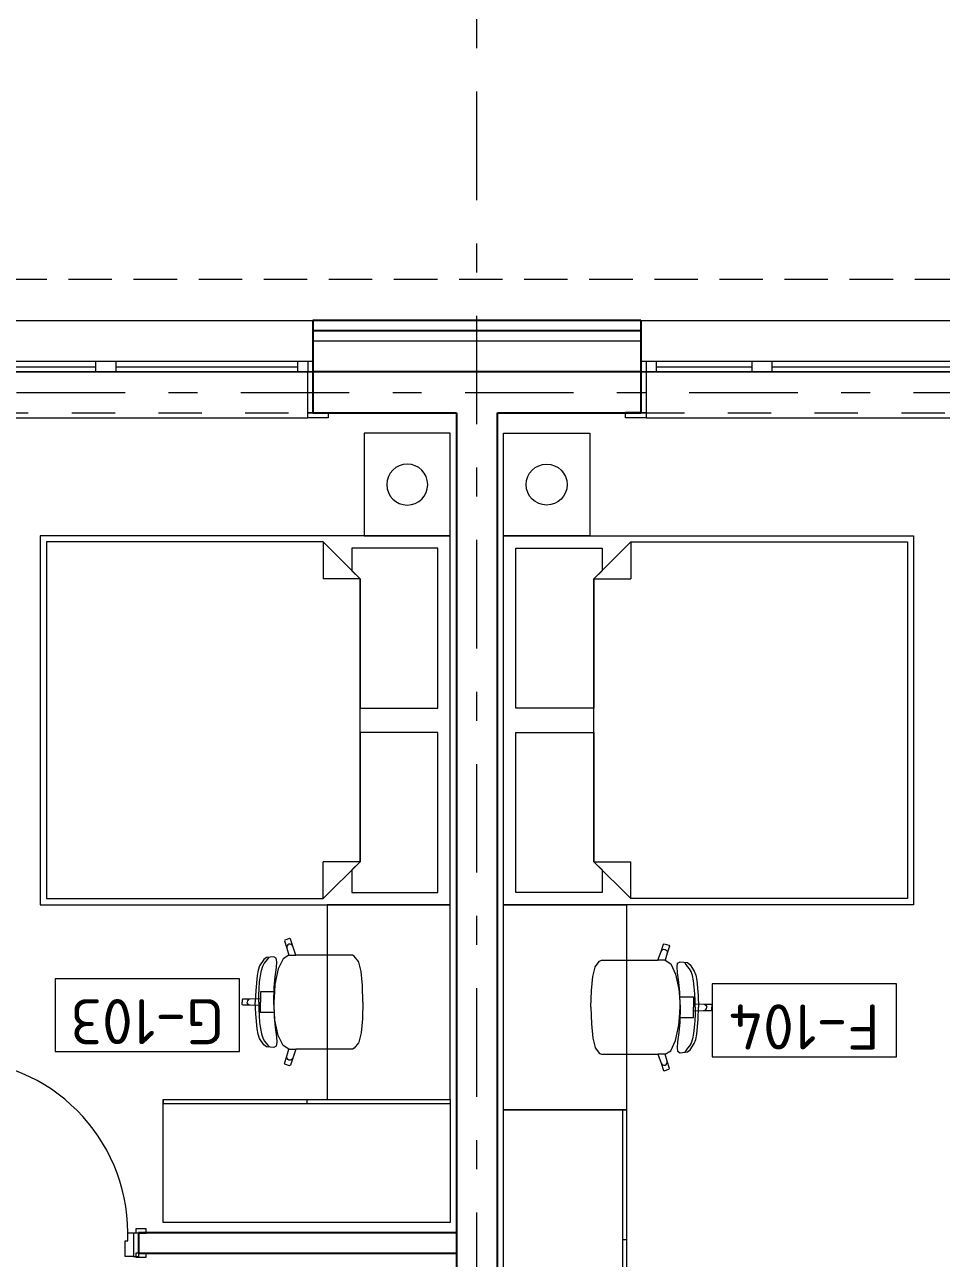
# Model space of a CAD drawing. Header units: millimetres. Extents: x 18162 to 3540582, y 72188 to 247925.
# Drawn here: x 678305 to 682776, y 92421 to 98439 of the extents above; entities that cross this region are included whole.
import ezdxf
from ezdxf.enums import TextEntityAlignment as Align

# ---------------------------------------------------------------- set-up
doc = ezdxf.new("R2010")
doc.units = ezdxf.units.MM
doc.header["$MEASUREMENT"] = 0
doc.set_wipeout_variables(frame=1)
for name, pattern in [('Dashed', [423.333333, 211.666667, -211.666667]), ('Double Dashed', [1093.611073, 529.166651, -211.666656, 141.111112, -211.666656]), ('Hidden Line', [317.5, 211.666667, -105.833333]), ('Wipeout_Contour', [1000, 0, -1000])]:
    doc.linetypes.add(name, pattern=pattern)
for name, color, linetype in [('Archicad Doors', 7, 'Continuous'), ('Archicad Windows', 7, 'Continuous'), ('Archicad Zone Stamps', 7, 'Continuous'), ('Interior - Furniture', 7, 'Continuous'), ('Model Unit - Zone A', 7, 'Continuous'), ('Structural - Bearing', 7, 'Continuous'), ('Structural - Grid', 7, 'Continuous')]:
    doc.layers.add(name, color=color, linetype=linetype)
doc.styles.add('GENERATED_STYLE_2', font='')
doc.styles.add('GENERATED_STYLE_3', font='', dxfattribs={"width": 0.8})
doc.styles.get('GENERATED_STYLE_2').set_extended_font_data('ISOCPEUR MON')
doc.styles.get('GENERATED_STYLE_3').set_extended_font_data('ISOCPEUR MON')

# ---------------------------------------------------------------- blocks, each defined once
blk = doc.blocks.new('Унтлагын өрөө_F-104_63_3', base_point=(682108.4, 93582.2))
at = {"layer": 'Archicad Zone Stamps', "color": 7, "linetype": 'Continuous', "lineweight": 5}
for p, q in [((682558.4, 93759.6), (681658.4, 93759.6)), ((681658.4, 93759.6), (681658.4, 93404.8)), ((682558.4, 93404.8), (682558.4, 93759.6)), ((681658.4, 93404.8), (682558.4, 93404.8))]:
    blk.add_line(p, q, dxfattribs=at)
at = {"layer": 'Archicad Zone Stamps', "color": 7, "lineweight": 5, "style": 'GENERATED_STYLE_2'}
for tag, p in [('DUMMY_861', (681735.1, 93440.2)), ('ROOM_NUMBER', (682108.4, 93440.2))]:
    blk.add_attdef(tag, text='', height=220, rotation=180, dxfattribs=at).set_placement(p, align=Align.TOP_CENTER)
blk = doc.blocks.new('Унтлагын өрөө_G-103_65_3', base_point=(678506.5, 93473.8))
at = {"layer": 'Archicad Zone Stamps', "color": 7, "linetype": 'Continuous', "lineweight": 5}
for p, q in [((679353.7, 93785.3), (678453.7, 93785.3)), ((678453.7, 93785.3), (678453.7, 93430.5)), ((679353.7, 93430.5), (679353.7, 93785.3)), ((678453.7, 93430.5), (679353.7, 93430.5))]:
    blk.add_line(p, q, dxfattribs=at)
at = {"layer": 'Archicad Zone Stamps', "color": 7, "lineweight": 5, "style": 'GENERATED_STYLE_2'}
for tag, p in [('DUMMY_861', (678530.4, 93466)), ('ROOM_NUMBER', (678903.7, 93466))]:
    blk.add_attdef(tag, text='', height=220, rotation=180, dxfattribs=at).set_placement(p, align=Align.TOP_CENTER)
blk = doc.blocks.new('Window with Sidelight 27[33]_3', base_point=(636137.8, 0))
at = {"layer": 'Archicad Windows', "color": 7, "linetype": 'Continuous', "lineweight": 13}
for p, q in [((681311.3, 96995.7), (682911.3, 96995.7)), ((681311.3, 96995.7), (681311.3, 96945.7)), ((682911.3, 96995.7), (682911.3, 96945.7)), ((681311.3, 96945.7), (681311.3, 96895.7)), ((681311.3, 96895.7), (681311.3, 96795.7)), ((682911.3, 96945.7), (682911.3, 96895.7)), ((682911.3, 96895.7), (682911.3, 96795.7)), ((681336.3, 96795.7), (681311.3, 96795.7)), ((681311.3, 96795.7), (681311.3, 96745.7)), ((681311.3, 96795.7), (681311.3, 96745.7)), ((681386.3, 96795.7), (681336.3, 96795.7)), ((681336.3, 96795.7), (681336.3, 96745.7)), ((681386.3, 96745.7), (681386.3, 96795.7)), ((681851.3, 96795.7), (681386.3, 96795.7)), ((681901.3, 96795.7), (681851.3, 96795.7)), ((681851.3, 96795.7), (681851.3, 96745.7)), ((681951.3, 96795.7), (681901.3, 96795.7)), ((681951.3, 96745.7), (681951.3, 96795.7)), ((682836.3, 96795.7), (681951.3, 96795.7)), ((682886.3, 96795.7), (682836.3, 96795.7)), ((682836.3, 96795.7), (682836.3, 96745.7)), ((682911.3, 96795.7), (682886.3, 96795.7)), ((682886.3, 96795.7), (682886.3, 96745.7)), ((682911.3, 96795.7), (682911.3, 96745.7)), ((682911.3, 96795.7), (682911.3, 96745.7)), ((681311.3, 96545.7), (681311.3, 96745.7)), ((681311.3, 96745.7), (681336.3, 96745.7)), ((681311.3, 96745.7), (681336.3, 96745.7)), ((681311.3, 96745.7), (681311.3, 96545.7)), ((681311.3, 96745.7), (681311.3, 96545.7)), ((681336.3, 96745.7), (681336.3, 96545.7)), ((681336.3, 96745.7), (681386.3, 96745.7)), ((681386.3, 96770.7), (681851.3, 96770.7)), ((681386.3, 96745.7), (681851.3, 96745.7)), ((681851.3, 96745.7), (681901.3, 96745.7)), ((681901.3, 96745.7), (681951.3, 96745.7)), ((681951.3, 96770.7), (682836.3, 96770.7)), ((681951.3, 96745.7), (682836.3, 96745.7)), ((682836.3, 96745.7), (682886.3, 96745.7)), ((682886.3, 96545.7), (682886.3, 96745.7)), ((682886.3, 96745.7), (682911.3, 96745.7)), ((682886.3, 96745.7), (682911.3, 96745.7)), ((682911.3, 96745.7), (682911.3, 96545.7)), ((682911.3, 96745.7), (682911.3, 96545.7)), ((682911.3, 96745.7), (682911.3, 96545.7)), ((681236.3, 96520.7), (681236.3, 96545.7)), ((681236.3, 96545.7), (681336.3, 96545.7)), ((681311.3, 96545.7), (681236.3, 96545.7)), ((681311.3, 96545.7), (681236.3, 96545.7)), ((681336.3, 96545.7), (681311.3, 96545.7)), ((681336.3, 96545.7), (681336.3, 96520.7)), ((682911.3, 96545.7), (682886.3, 96545.7)), ((682886.3, 96545.7), (682986.3, 96545.7)), ((682886.3, 96520.7), (682886.3, 96545.7)), ((682911.3, 96545.7), (682986.3, 96545.7)), ((682911.3, 96545.7), (682986.3, 96545.7)), ((682986.3, 96545.7), (682986.3, 96520.7)), ((681336.3, 96520.7), (681236.3, 96520.7)), ((681336.3, 96520.7), (682886.3, 96520.7)), ((682986.3, 96520.7), (682886.3, 96520.7))]:
    blk.add_line(p, q, dxfattribs=at)
at = {"layer": 'Archicad Windows', "color": 7, "linetype": 'Dashed', "lineweight": 13}
blk.add_line((681311.3, 96545.7), (682911.3, 96545.7), dxfattribs=at)
blk = doc.blocks.new('Window with Sidelight 27[34]_3', base_point=(636137.8, 0))
at = {"layer": 'Archicad Windows', "color": 7, "linetype": 'Continuous', "lineweight": 13}
for p, q in [((678111.3, 96995.7), (679711.3, 96995.7)), ((678111.3, 96995.7), (678111.3, 96945.7)), ((679711.3, 96995.7), (679711.3, 96945.7)), ((678111.3, 96945.7), (678111.3, 96895.7)), ((678111.3, 96895.7), (678111.3, 96795.7)), ((679711.3, 96945.7), (679711.3, 96895.7)), ((679711.3, 96895.7), (679711.3, 96795.7)), ((678136.3, 96795.7), (678111.3, 96795.7)), ((678111.3, 96795.7), (678111.3, 96745.7)), ((678111.3, 96795.7), (678111.3, 96745.7)), ((678186.3, 96795.7), (678136.3, 96795.7)), ((678136.3, 96795.7), (678136.3, 96745.7)), ((678186.3, 96745.7), (678186.3, 96795.7)), ((678651.3, 96795.7), (678186.3, 96795.7)), ((678701.3, 96795.7), (678651.3, 96795.7)), ((678651.3, 96795.7), (678651.3, 96745.7)), ((678751.3, 96795.7), (678701.3, 96795.7)), ((678751.3, 96745.7), (678751.3, 96795.7)), ((679636.3, 96795.7), (678751.3, 96795.7)), ((679686.3, 96795.7), (679636.3, 96795.7)), ((679636.3, 96795.7), (679636.3, 96745.7)), ((679711.3, 96795.7), (679686.3, 96795.7)), ((679686.3, 96795.7), (679686.3, 96745.7)), ((679711.3, 96795.7), (679711.3, 96745.7)), ((679711.3, 96795.7), (679711.3, 96745.7)), ((678111.3, 96545.7), (678111.3, 96745.7)), ((678111.3, 96745.7), (678136.3, 96745.7)), ((678111.3, 96745.7), (678136.3, 96745.7)), ((678111.3, 96745.7), (678111.3, 96545.7)), ((678111.3, 96745.7), (678111.3, 96545.7)), ((678136.3, 96745.7), (678136.3, 96545.7)), ((678136.3, 96745.7), (678186.3, 96745.7)), ((678186.3, 96770.7), (678651.3, 96770.7)), ((678186.3, 96745.7), (678651.3, 96745.7)), ((678651.3, 96745.7), (678701.3, 96745.7)), ((678701.3, 96745.7), (678751.3, 96745.7)), ((678751.3, 96770.7), (679636.3, 96770.7)), ((678751.3, 96745.7), (679636.3, 96745.7)), ((679636.3, 96745.7), (679686.3, 96745.7)), ((679686.3, 96545.7), (679686.3, 96745.7)), ((679686.3, 96745.7), (679711.3, 96745.7)), ((679686.3, 96745.7), (679711.3, 96745.7)), ((679711.3, 96745.7), (679711.3, 96545.7)), ((679711.3, 96745.7), (679711.3, 96545.7)), ((679711.3, 96745.7), (679711.3, 96545.7)), ((678036.3, 96520.7), (678036.3, 96545.7)), ((678036.3, 96545.7), (678136.3, 96545.7)), ((678111.3, 96545.7), (678036.3, 96545.7)), ((678111.3, 96545.7), (678036.3, 96545.7)), ((678136.3, 96545.7), (678111.3, 96545.7)), ((678136.3, 96545.7), (678136.3, 96520.7)), ((679711.3, 96545.7), (679686.3, 96545.7)), ((679686.3, 96545.7), (679786.3, 96545.7)), ((679686.3, 96520.7), (679686.3, 96545.7)), ((679711.3, 96545.7), (679786.3, 96545.7)), ((679711.3, 96545.7), (679786.3, 96545.7)), ((679786.3, 96545.7), (679786.3, 96520.7)), ((678136.3, 96520.7), (678036.3, 96520.7)), ((678136.3, 96520.7), (679686.3, 96520.7)), ((679786.3, 96520.7), (679686.3, 96520.7))]:
    blk.add_line(p, q, dxfattribs=at)
at = {"layer": 'Archicad Windows', "color": 7, "linetype": 'Dashed', "lineweight": 13}
blk.add_line((678111.3, 96545.7), (679711.3, 96545.7), dxfattribs=at)
blk = doc.blocks.new('Door 27[97]_3', base_point=(636137.8, 0))
at = {"layer": 'Archicad Doors', "color": 7, "linetype": 'Continuous', "lineweight": 13}
for p, q in [((677963.8, 93389.7), (677963.8, 92545.7)), ((678003.8, 93389.7), (677963.8, 93389.7)), ((678003.8, 92545.7), (678003.8, 93389.7)), ((677923.8, 92564.7), (677873.8, 92564.7)), ((677873.8, 92564.7), (677873.8, 92545.7)), ((677923.8, 92545.7), (677923.8, 92564.7)), ((678897.8, 92564.7), (678847.8, 92564.7)), ((678847.8, 92564.7), (678847.8, 92545.7)), ((678897.8, 92545.7), (678897.8, 92564.7)), ((677873.8, 92545.7), (677923.8, 92545.7)), ((677910.8, 92545.7), (677873.8, 92545.7)), ((677910.8, 92545.7), (677873.8, 92545.7)), ((677935.8, 92545.7), (677910.8, 92545.7)), ((677910.8, 92545.7), (677910.8, 92430.7)), ((677910.8, 92545.7), (677910.8, 92445.7)), ((677910.8, 92545.7), (677910.8, 92445.7)), ((677935.8, 92430.7), (677935.8, 92545.7)), ((677935.8, 92545.7), (677963.8, 92545.7)), ((677963.8, 92545.7), (677963.8, 92505.7)), ((677963.8, 92545.7), (678003.8, 92545.7)), ((677963.8, 92505.7), (677975.8, 92505.7)), ((677975.8, 92505.7), (677975.8, 92430.7)), ((678795.8, 92430.7), (678795.8, 92505.7)), ((678795.8, 92505.7), (678807.8, 92505.7)), ((678807.8, 92505.7), (678807.8, 92545.7)), ((678807.8, 92545.7), (678835.8, 92545.7)), ((678835.8, 92545.7), (678860.8, 92545.7)), ((678835.8, 92545.7), (678835.8, 92430.7)), ((678847.8, 92545.7), (678897.8, 92545.7)), ((678860.8, 92545.7), (678860.8, 92430.7)), ((678860.8, 92545.7), (678860.8, 92445.7)), ((678860.8, 92545.7), (678860.8, 92445.7)), ((678860.8, 92545.7), (678897.8, 92545.7)), ((678860.8, 92545.7), (678897.8, 92545.7)), ((677923.8, 92445.7), (677873.8, 92445.7)), ((677873.8, 92445.7), (677873.8, 92426.7)), ((677910.8, 92445.7), (677873.8, 92445.7)), ((677910.8, 92445.7), (677873.8, 92445.7)), ((677923.8, 92426.7), (677923.8, 92445.7)), ((678897.8, 92445.7), (678847.8, 92445.7)), ((678847.8, 92445.7), (678847.8, 92426.7)), ((678860.8, 92445.7), (678897.8, 92445.7)), ((678860.8, 92445.7), (678897.8, 92445.7)), ((678897.8, 92426.7), (678897.8, 92445.7)), ((677873.8, 92426.7), (677923.8, 92426.7)), ((677935.8, 92430.7), (677910.8, 92430.7)), ((677975.8, 92430.7), (677935.8, 92430.7)), ((678835.8, 92430.7), (678795.8, 92430.7)), ((678835.8, 92430.7), (678860.8, 92430.7)), ((678847.8, 92426.7), (678897.8, 92426.7))]:
    blk.add_line(p, q, dxfattribs=at)
blk.add_arc((677963.8, 92545.7), 844, 0, 90, dxfattribs=at)
blk = doc.blocks.new('Bed Layout 27[230]_3', base_point=(680641.3, 95045.7))
at = {"layer": 'Interior - Furniture', "color": 7, "linetype": 'Continuous', "lineweight": 5}
for p, q in [((680641.3, 95945.7), (680641.3, 96445.7)), ((680641.3, 96445.7), (681061.3, 96445.7)), ((681061.3, 96445.7), (681061.3, 95945.7)), ((681061.3, 95945.7), (680641.3, 95945.7)), ((680641.3, 94145.7), (680641.3, 95945.7)), ((680641.3, 95945.7), (682641.3, 95945.7)), ((682641.3, 95945.7), (682641.3, 94145.7)), ((681081.3, 95735.7), (681261.3, 95915.7)), ((681261.3, 95915.7), (682611.3, 95915.7)), ((681261.3, 95915.7), (681261.3, 95735.7)), ((682611.3, 95915.7), (682611.3, 95045.7)), ((681081.3, 95045.7), (681081.3, 95735.7)), ((681081.3, 95735.7), (681261.3, 95735.7)), ((681081.3, 94355.7), (681081.3, 95045.7)), ((682611.3, 95045.7), (682611.3, 94175.7)), ((681261.3, 94175.7), (681081.3, 94355.7)), ((681081.3, 94355.7), (681261.3, 94355.7)), ((681261.3, 94175.7), (681261.3, 94355.7)), ((682641.3, 94145.7), (680641.3, 94145.7)), ((682611.3, 94175.7), (681261.3, 94175.7))]:
    blk.add_line(p, q, dxfattribs=at)
at = {"layer": 'Interior - Furniture', "color": 7, "linetype": 'Continuous', "lineweight": 5, "flags": 128}
blk.add_lwpolyline([(680851.3, 96095.7, -1), (680851.3, 96295.7, -1)], format="xyb", close=True, dxfattribs=at)
for points in [[(681081.3, 95105.7), (680701.3, 95105.7), (680701.3, 95885.7), (681121.3, 95885.7), (681121.3, 95775.7), (681081.3, 95735.7)], [(681081.3, 94355.7), (681121.3, 94315.7), (681121.3, 94205.7), (680701.3, 94205.7), (680701.3, 94985.7), (681081.3, 94985.7)]]:
    blk.add_lwpolyline(points, close=True, dxfattribs=at)
blk = doc.blocks.new('Office Workstation Solo 27[231]_3', base_point=(680641.3, 93145.7))
at = {"layer": 'Interior - Furniture', "color": 7, "linetype": 'Continuous', "lineweight": 5}
for p, q in [((681410.1, 93918.3), (681421.5, 93953.7)), ((681421.5, 93953.7), (681425.2, 93955.7)), ((681425.2, 93955.7), (681448, 93948.2)), ((681448, 93948.2), (681449.9, 93944.4)), ((681394.4, 93874.9), (681410.1, 93918.3)), ((681410.1, 93918.3), (681412.9, 93923.5)), ((681412.9, 93923.5), (681417.5, 93927.1)), ((681417.5, 93927.1), (681423.1, 93928.7)), ((681423.1, 93928.7), (681428.9, 93928)), ((681438.5, 93909), (681428.8, 93874.8)), ((681428.9, 93928), (681434, 93925.1)), ((681434, 93925.1), (681437.6, 93920.5)), ((681437.6, 93920.5), (681439.2, 93914.8)), ((681449.9, 93944.4), (681438.5, 93909)), ((681439.2, 93914.8), (681438.5, 93909)), ((681076.8, 93795.5), (681087.5, 93841.5)), ((681087.5, 93841.5), (681088.4, 93843.6)), ((681088.4, 93843.6), (681109.6, 93870.4)), ((681109.6, 93870.4), (681118.2, 93874.9)), ((681118.2, 93874.9), (681149.2, 93874.9)), ((681149.2, 93874.9), (681185.3, 93874.9)), ((681185.3, 93874.9), (681394.4, 93874.9)), ((681428.7, 93874.9), (681394.4, 93874.9)), ((681428.7, 93874.9), (681428.8, 93874.8)), ((681428.8, 93874.8), (681456.7, 93857.5)), ((681456.7, 93857.5), (681480.5, 93807.8)), ((681487.2, 93843.1), (681490.2, 93860.4)), ((681489.8, 93814.2), (681487.2, 93843.1)), ((681490.2, 93860.4), (681501.8, 93867.1)), ((681501.8, 93867.1), (681537.9, 93863.8)), ((681527.3, 93860.7), (681524.7, 93864.4)), ((681532.5, 93854.4), (681527.3, 93860.7)), ((681538.6, 93845.4), (681532.5, 93854.4)), ((681537.9, 93863.8), (681551.1, 93853.2)), ((681548.7, 93833.7), (681538.6, 93845.4)), ((681556.4, 93820.5), (681548.7, 93833.7)), ((681551.1, 93853.2), (681571.1, 93822.2)), ((681069.7, 93726.8), (681076.8, 93795.5)), ((681480.5, 93807.8), (681496.4, 93733.4)), ((681495.6, 93768.9), (681489.8, 93814.2)), ((681500.3, 93718), (681495.6, 93768.9)), ((681562.6, 93800.1), (681556.4, 93820.5)), ((681567.6, 93774.2), (681562.6, 93800.1)), ((681571.3, 93744.2), (681567.6, 93774.2)), ((681571.1, 93822.2), (681578.4, 93802.3)), ((681578.4, 93802.3), (681583.2, 93776.4)), ((681583.2, 93776.4), (681590.2, 93703.2)), ((681067.1, 93645.7), (681069.6, 93725.7)), ((681069.6, 93725.7), (681069.7, 93726.8)), ((681496.4, 93733.4), (681498.7, 93696)), ((681502.6, 93645.7), (681500.3, 93718)), ((681573.8, 93711.8), (681571.3, 93744.2)), ((681575.3, 93678.4), (681573.8, 93711.8)), ((681067.1, 93645.7), (681069.6, 93565.6)), ((681498.7, 93696), (681501.9, 93645.7)), ((681498.7, 93696), (681537.5, 93696)), ((681498.7, 93595.4), (681501.9, 93645.7)), ((681502.6, 93645.7), (681500.3, 93573.4)), ((681537.5, 93696), (681567.4, 93696)), ((681567.4, 93696), (681567.4, 93662.6)), ((681567.4, 93662.6), (681567.4, 93645.7)), ((681567.4, 93662.6), (681617.2, 93660.8)), ((681567.4, 93628.8), (681567.4, 93645.7)), ((681575.8, 93645.7), (681575.3, 93678.4)), ((681575.8, 93645.7), (681575.3, 93613)), ((681590.2, 93703.2), (681592.4, 93645.7)), ((681590.2, 93588.2), (681592.4, 93645.7)), ((681617.2, 93660.8), (681623, 93659.6)), ((681617.2, 93660.8), (681654.1, 93660.8)), ((681623, 93659.6), (681627.8, 93656.3)), ((681627.8, 93656.3), (681631.1, 93651.4)), ((681631.1, 93651.4), (681632.2, 93645.7)), ((681631.1, 93639.9), (681632.2, 93645.7)), ((681654.1, 93660.8), (681657.1, 93657.7)), ((681657.1, 93657.7), (681657.1, 93645.7)), ((681657.1, 93633.6), (681657.1, 93645.7)), ((681496.4, 93557.9), (681498.7, 93595.4)), ((681498.7, 93595.4), (681537.5, 93595.4)), ((681537.5, 93595.4), (681567.4, 93595.4)), ((681567.4, 93628.8), (681617.2, 93630.6)), ((681567.4, 93595.4), (681567.4, 93628.8)), ((681575.3, 93613), (681573.8, 93579.6)), ((681583.2, 93515), (681590.2, 93588.2)), ((681617.2, 93630.6), (681623, 93631.7)), ((681617.2, 93630.6), (681654.1, 93630.6)), ((681623, 93631.7), (681627.8, 93635)), ((681627.8, 93635), (681631.1, 93639.9)), ((681654.1, 93630.6), (681657.1, 93633.6)), ((681069.6, 93565.6), (681069.7, 93564.6)), ((681069.7, 93564.6), (681076.8, 93495.8)), ((681480.5, 93483.6), (681496.4, 93557.9)), ((681500.3, 93573.4), (681495.6, 93522.4)), ((681571.3, 93547.1), (681567.6, 93517.2)), ((681573.8, 93579.6), (681571.3, 93547.1)), ((681076.8, 93495.8), (681087.5, 93449.9)), ((681456.7, 93433.9), (681480.5, 93483.6)), ((681489.8, 93477.1), (681487.2, 93448.2)), ((681495.6, 93522.4), (681489.8, 93477.1)), ((681556.4, 93470.9), (681548.7, 93457.7)), ((681551.1, 93438.1), (681571.1, 93469.1)), ((681562.6, 93491.2), (681556.4, 93470.9)), ((681567.6, 93517.2), (681562.6, 93491.2)), ((681571.1, 93469.1), (681578.4, 93489.1)), ((681578.4, 93489.1), (681583.2, 93515)), ((681087.5, 93449.9), (681088.4, 93447.8)), ((681088.4, 93447.8), (681109.6, 93420.9)), ((681109.6, 93420.9), (681118.2, 93416.4)), ((681118.2, 93416.4), (681149.2, 93416.4)), ((681149.2, 93416.4), (681185.3, 93416.4)), ((681185.3, 93416.4), (681394.4, 93416.4)), ((681428.7, 93416.4), (681394.4, 93416.4)), ((681394.4, 93416.4), (681410.1, 93373)), ((681428.7, 93416.4), (681428.8, 93416.5)), ((681428.8, 93416.5), (681456.7, 93433.9)), ((681438.5, 93382.4), (681428.8, 93416.5)), ((681487.2, 93448.2), (681490.2, 93431)), ((681490.2, 93431), (681501.8, 93424.3)), ((681501.8, 93424.3), (681537.9, 93427.6)), ((681527.3, 93430.7), (681524.7, 93426.9)), ((681532.5, 93436.9), (681527.3, 93430.7)), ((681538.6, 93445.9), (681532.5, 93436.9)), ((681537.9, 93427.6), (681551.1, 93438.1)), ((681548.7, 93457.7), (681538.6, 93445.9)), ((681410.1, 93373), (681412.9, 93367.9)), ((681410.1, 93373), (681421.5, 93337.6)), ((681412.9, 93367.9), (681417.5, 93364.2)), ((681417.5, 93364.2), (681423.1, 93362.6)), ((681423.1, 93362.6), (681428.9, 93363.3)), ((681428.9, 93363.3), (681434, 93366.2)), ((681434, 93366.2), (681437.6, 93370.8)), ((681437.6, 93370.8), (681439.2, 93376.5)), ((681439.2, 93376.5), (681438.5, 93382.4)), ((681449.9, 93346.9), (681438.5, 93382.4)), ((681448, 93343.1), (681449.9, 93346.9)), ((681421.5, 93337.6), (681425.2, 93335.7)), ((681425.2, 93335.7), (681448, 93343.1))]:
    blk.add_line(p, q, dxfattribs=at)
at = {"layer": 'Interior - Furniture', "color": 7, "linetype": 'Continuous', "lineweight": 5, "flags": 128}
blk.add_lwpolyline([(680641.3, 93145.7), (680641.3, 94145.7), (681241.3, 94145.7), (681241.3, 93145.7)], close=True, dxfattribs=at)
blk = doc.blocks.new('Cupboard 27[232]_3', base_point=(681241.3, 93145.7))
at = {"layer": 'Interior - Furniture', "color": 7, "linetype": 'Continuous', "lineweight": 5}
for p, q in [((681221.3, 93145.7), (681221.3, 91875.7)), ((681241.3, 93145.7), (681221.3, 93145.7)), ((681241.3, 92510.7), (681221.3, 92510.7))]:
    blk.add_line(p, q, dxfattribs=at)
at = {"layer": 'Interior - Furniture', "color": 7, "linetype": 'Continuous', "lineweight": 5, "flags": 128}
blk.add_lwpolyline([(681241.3, 93145.7), (681241.3, 91875.7), (680641.3, 91875.7), (680641.3, 93145.7)], close=True, dxfattribs=at)
blk = doc.blocks.new('Bed Layout 27[234]_3', base_point=(680381.3, 95045.7))
at = {"layer": 'Interior - Furniture', "color": 7, "linetype": 'Continuous', "lineweight": 5}
for p, q in [((679961.3, 96445.7), (679961.3, 95945.7)), ((680381.3, 96445.7), (679961.3, 96445.7)), ((680381.3, 95945.7), (680381.3, 96445.7)), ((678381.3, 95945.7), (678381.3, 94145.7)), ((680381.3, 95945.7), (678381.3, 95945.7)), ((679961.3, 95945.7), (680381.3, 95945.7)), ((680381.3, 94145.7), (680381.3, 95945.7)), ((679761.3, 95915.7), (678411.3, 95915.7)), ((678411.3, 95915.7), (678411.3, 95045.7)), ((679941.3, 95735.7), (679761.3, 95915.7)), ((679761.3, 95915.7), (679761.3, 95735.7)), ((679941.3, 95735.7), (679761.3, 95735.7)), ((679941.3, 95045.7), (679941.3, 95735.7)), ((678411.3, 95045.7), (678411.3, 94175.7)), ((679941.3, 94355.7), (679941.3, 95045.7)), ((679761.3, 94175.7), (679941.3, 94355.7)), ((679761.3, 94175.7), (679761.3, 94355.7)), ((679941.3, 94355.7), (679761.3, 94355.7)), ((678381.3, 94145.7), (680381.3, 94145.7)), ((678411.3, 94175.7), (679761.3, 94175.7))]:
    blk.add_line(p, q, dxfattribs=at)
at = {"layer": 'Interior - Furniture', "color": 7, "linetype": 'Continuous', "lineweight": 5, "flags": 128}
blk.add_lwpolyline([(680171.3, 96095.7, 1), (680171.3, 96295.7, 1)], format="xyb", close=True, dxfattribs=at)
for points in [[(679941.3, 95105.7), (680321.3, 95105.7), (680321.3, 95885.7), (679901.3, 95885.7), (679901.3, 95775.7), (679941.3, 95735.7)], [(679941.3, 94355.7), (679901.3, 94315.7), (679901.3, 94205.7), (680321.3, 94205.7), (680321.3, 94985.7), (679941.3, 94985.7)]]:
    blk.add_lwpolyline(points, close=True, dxfattribs=at)
blk = doc.blocks.new('Office Workstation Solo 27[235]_3', base_point=(680381.3, 93195.7))
at = {"layer": 'Interior - Furniture', "color": 7, "linetype": 'Continuous', "lineweight": 5}
for p, q in [((679574.7, 93973.2), (679572.7, 93969.4)), ((679572.7, 93969.4), (679584.1, 93934)), ((679597.4, 93980.7), (679574.7, 93973.2)), ((679588.6, 93950.1), (679585, 93945.5)), ((679593.7, 93953), (679588.6, 93950.1)), ((679599.5, 93953.7), (679593.7, 93953)), ((679601.2, 93978.7), (679597.4, 93980.7)), ((679605.2, 93952.1), (679599.5, 93953.7)), ((679612.6, 93943.3), (679601.2, 93978.7)), ((679609.7, 93948.5), (679605.2, 93952.1)), ((679612.6, 93943.3), (679609.7, 93948.5)), ((679484.8, 93888.8), (679471.6, 93878.2)), ((679520.9, 93892.1), (679484.8, 93888.8)), ((679490.2, 93879.4), (679495.3, 93885.7)), ((679495.3, 93885.7), (679498, 93889.4)), ((679532.4, 93885.4), (679520.9, 93892.1)), ((679593.8, 93899.8), (679566, 93882.5)), ((679585, 93945.5), (679583.5, 93939.8)), ((679583.5, 93939.8), (679584.1, 93934)), ((679584.1, 93934), (679593.8, 93899.8)), ((679594, 93899.9), (679593.8, 93899.8)), ((679594, 93899.9), (679628.3, 93899.9)), ((679628.3, 93899.9), (679612.6, 93943.3)), ((679837.4, 93899.9), (679628.3, 93899.9)), ((679873.5, 93899.9), (679837.4, 93899.9)), ((679904.5, 93899.9), (679873.5, 93899.9)), ((679913.1, 93895.4), (679904.5, 93899.9)), ((679934.3, 93868.6), (679913.1, 93895.4)), ((679444.3, 93827.3), (679439.5, 93801.4)), ((679451.5, 93847.2), (679444.3, 93827.3)), ((679471.6, 93878.2), (679451.5, 93847.2)), ((679460, 93825.1), (679466.3, 93845.5)), ((679466.3, 93845.5), (679474, 93858.7)), ((679474, 93858.7), (679484, 93870.4)), ((679484, 93870.4), (679490.2, 93879.4)), ((679542.2, 93832.8), (679526.3, 93758.4)), ((679527, 93793.9), (679532.9, 93839.2)), ((679535.5, 93868.1), (679532.4, 93885.4)), ((679532.9, 93839.2), (679535.5, 93868.1)), ((679566, 93882.5), (679542.2, 93832.8)), ((679935.1, 93866.5), (679934.3, 93868.6)), ((679945.8, 93820.5), (679935.1, 93866.5)), ((679439.5, 93801.4), (679432.5, 93728.2)), ((679448.8, 93736.8), (679451.4, 93769.2)), ((679451.4, 93769.2), (679455.1, 93799.2)), ((679455.1, 93799.2), (679460, 93825.1)), ((679522.4, 93743), (679527, 93793.9)), ((679953, 93751.8), (679945.8, 93820.5)), ((679432.5, 93728.2), (679430.3, 93670.7)), ((679447.4, 93703.4), (679448.8, 93736.8)), ((679485.2, 93721), (679455.3, 93721)), ((679455.3, 93721), (679455.3, 93687.6)), ((679523.9, 93721), (679485.2, 93721)), ((679520.1, 93670.7), (679522.4, 93743)), ((679523.9, 93721), (679520.7, 93670.7)), ((679526.3, 93758.4), (679523.9, 93721)), ((679953.1, 93750.7), (679953, 93751.8)), ((679955.5, 93670.7), (679953.1, 93750.7)), ((679368.5, 93685.8), (679365.5, 93682.7)), ((679365.5, 93682.7), (679365.5, 93670.7)), ((679365.5, 93658.6), (679365.5, 93670.7)), ((679368.5, 93655.6), (679365.5, 93658.6)), ((679405.4, 93685.8), (679368.5, 93685.8)), ((679405.4, 93655.6), (679368.5, 93655.6)), ((679391.6, 93676.4), (679390.5, 93670.7)), ((679391.6, 93664.9), (679390.5, 93670.7)), ((679394.9, 93681.3), (679391.6, 93676.4)), ((679394.9, 93660), (679391.6, 93664.9)), ((679399.7, 93684.6), (679394.9, 93681.3)), ((679399.7, 93656.7), (679394.9, 93660)), ((679405.4, 93685.8), (679399.7, 93684.6)), ((679405.4, 93655.6), (679399.7, 93656.7)), ((679455.3, 93687.6), (679405.4, 93685.8)), ((679455.3, 93653.8), (679405.4, 93655.6)), ((679432.5, 93613.2), (679430.3, 93670.7)), ((679446.9, 93670.7), (679447.4, 93703.4)), ((679446.9, 93670.7), (679447.4, 93638)), ((679455.3, 93687.6), (679455.3, 93670.7)), ((679455.3, 93653.8), (679455.3, 93670.7)), ((679455.3, 93620.4), (679455.3, 93653.8)), ((679520.1, 93670.7), (679522.4, 93598.4)), ((679523.9, 93620.4), (679520.7, 93670.7)), ((679955.5, 93670.7), (679953.1, 93590.6)), ((679439.5, 93540), (679432.5, 93613.2)), ((679447.4, 93638), (679448.8, 93604.6)), ((679448.8, 93604.6), (679451.4, 93572.1)), ((679485.2, 93620.4), (679455.3, 93620.4)), ((679523.9, 93620.4), (679485.2, 93620.4)), ((679522.4, 93598.4), (679527, 93547.4)), ((679526.3, 93582.9), (679523.9, 93620.4)), ((679953, 93589.6), (679945.8, 93520.8)), ((679953.1, 93590.6), (679953, 93589.6)), ((679444.3, 93514.1), (679439.5, 93540)), ((679451.4, 93572.1), (679455.1, 93542.2)), ((679455.1, 93542.2), (679460, 93516.2)), ((679542.2, 93508.6), (679526.3, 93582.9)), ((679527, 93547.4), (679532.9, 93502.1)), ((679451.5, 93494.1), (679444.3, 93514.1)), ((679471.6, 93463.1), (679451.5, 93494.1)), ((679460, 93516.2), (679466.3, 93495.9)), ((679466.3, 93495.9), (679474, 93482.7)), ((679474, 93482.7), (679484, 93470.9)), ((679484, 93470.9), (679490.2, 93461.9)), ((679535.5, 93473.2), (679532.4, 93456)), ((679532.9, 93502.1), (679535.5, 93473.2)), ((679566, 93458.9), (679542.2, 93508.6)), ((679934.3, 93472.8), (679913.1, 93445.9)), ((679935.1, 93474.9), (679934.3, 93472.8)), ((679945.8, 93520.8), (679935.1, 93474.9)), ((679484.8, 93452.6), (679471.6, 93463.1)), ((679520.9, 93449.3), (679484.8, 93452.6)), ((679490.2, 93461.9), (679495.3, 93455.7)), ((679495.3, 93455.7), (679498, 93451.9)), ((679532.4, 93456), (679520.9, 93449.3)), ((679593.8, 93441.5), (679566, 93458.9)), ((679572.7, 93371.9), (679584.1, 93407.4)), ((679583.5, 93401.5), (679584.1, 93407.4)), ((679584.1, 93407.4), (679593.8, 93441.5)), ((679594, 93441.4), (679593.8, 93441.5)), ((679594, 93441.4), (679628.3, 93441.4)), ((679628.3, 93441.4), (679612.6, 93398)), ((679837.4, 93441.4), (679628.3, 93441.4)), ((679873.5, 93441.4), (679837.4, 93441.4)), ((679904.5, 93441.4), (679873.5, 93441.4)), ((679913.1, 93445.9), (679904.5, 93441.4)), ((679574.7, 93368.1), (679572.7, 93371.9)), ((679597.4, 93360.7), (679574.7, 93368.1)), ((679585, 93395.8), (679583.5, 93401.5)), ((679588.6, 93391.2), (679585, 93395.8)), ((679593.7, 93388.3), (679588.6, 93391.2)), ((679599.5, 93387.6), (679593.7, 93388.3)), ((679601.2, 93362.6), (679597.4, 93360.7)), ((679605.2, 93389.2), (679599.5, 93387.6)), ((679612.6, 93398), (679601.2, 93362.6)), ((679609.7, 93392.9), (679605.2, 93389.2)), ((679612.6, 93398), (679609.7, 93392.9))]:
    blk.add_line(p, q, dxfattribs=at)
at = {"layer": 'Interior - Furniture', "color": 7, "linetype": 'Continuous', "lineweight": 5, "flags": 128}
blk.add_lwpolyline([(680381.3, 93195.7), (680381.3, 94145.7), (679781.3, 94145.7), (679781.3, 93195.7)], close=True, dxfattribs=at)
blk = doc.blocks.new('Cupboard 27[236]_3', base_point=(678981.3, 93195.7))
at = {"layer": 'Interior - Furniture', "color": 7, "linetype": 'Continuous', "lineweight": 5}
for p, q in [((678981.3, 93195.7), (678981.3, 93175.7)), ((678981.3, 93175.7), (680381.3, 93175.7)), ((679681.3, 93195.7), (679681.3, 93175.7))]:
    blk.add_line(p, q, dxfattribs=at)
at = {"layer": 'Interior - Furniture', "color": 7, "linetype": 'Continuous', "lineweight": 5, "flags": 128}
blk.add_lwpolyline([(678981.3, 93195.7), (680381.3, 93195.7), (680381.3, 92595.7), (678981.3, 92595.7)], close=True, dxfattribs=at)
blk = doc.blocks.new('Standard grid marker[331]_3', base_point=(654300.1, 96645.7))
at = {"layer": 'Structural - Grid', "color": 13, "linetype": 'Double Dashed', "lineweight": 13}
blk.add_line((655300.1, 96645.7), (689862.2, 96645.7), dxfattribs=at)
at = {"layer": 'Structural - Grid', "color": 13, "lineweight": 13, "style": 'GENERATED_STYLE_3'}
blk.add_attdef('AC_MarkerText_1', text='', height=250, rotation=180, dxfattribs=at).set_placement((691162.2, 96520.7), align=Align.TOP_CENTER)
blk = doc.blocks.new('Standard grid marker[332]_3', base_point=(680511.3, 72524.1))
at = {"layer": 'Structural - Grid', "color": 13, "linetype": 'Double Dashed', "lineweight": 13}
blk.add_line((680511.3, 73524.1), (680511.3, 100185.5), dxfattribs=at)
at = {"layer": 'Structural - Grid', "color": 13, "lineweight": 13, "style": 'GENERATED_STYLE_3'}
blk.add_attdef('AC_MarkerText_1', text='', height=250, rotation=180, dxfattribs=at).set_placement((680511.3, 101360.5), align=Align.TOP_CENTER)

msp = doc.modelspace()

# ---------------------------------------------------------------- linework, layer by layer
at = {"layer": 'Structural - Bearing', "color": 7, "linetype": 'Hidden Line', "lineweight": 13, "flags": 128}
msp.add_lwpolyline([(683810.9, 97195.7), (677710.9, 97195.7)], dxfattribs=at)
at = {"layer": 'Structural - Bearing', "color": 7, "linetype": 'Continuous', "lineweight": 13, "flags": 128}
msp.add_lwpolyline([(656911.3, 96745.7), (656911.3, 78545.7), (687111.3, 78545.7), (687111.3, 96745.7), (673911.3, 96745.7), (673911.3, 92545.7), (671411.3, 92545.7), (671411.3, 96745.7)], close=True, dxfattribs=at)

# ---------------------------------------------------------------- block references
at = {"layer": 'Model Unit - Zone A', "color": 7, "linetype": 'Continuous', "lineweight": 5}
for name, p, values in [('Унтлагын өрөө_G-103_65_3', (678506.5, 93473.8), {'ROOM_NUMBER': 'G-103'}), ('Унтлагын өрөө_F-104_63_3', (682108.4, 93582.2), {'ROOM_NUMBER': 'F-104'})]:
    msp.add_blockref(name, p, dxfattribs=at).add_auto_attribs(values)

# ---------------------------------------------------------------- wipeouts: each hides what was drawn before it
at = {"color": 254, "linetype": 'Wipeout_Contour', "lineweight": 0, "ltscale": 2749542.496867909}
msp.add_wipeout([(679711.3, 96945.7), (681311.3, 96945.7), (681311.3, 96995.7), (679711.3, 96995.7)], dxfattribs=at).dxf.layer = 'Structural - Bearing'

# ---------------------------------------------------------------- next in the draw order: linework, layer by layer
at = {"layer": 'Structural - Bearing', "color": 7, "linetype": 'Hidden Line', "lineweight": 13, "flags": 128}
msp.add_lwpolyline([(677710.9, 96995.7), (683810.9, 96995.7)], dxfattribs=at)
at = {"layer": 'Structural - Bearing', "color": 7, "linetype": 'Continuous', "lineweight": 25, "flags": 128}
msp.add_lwpolyline([(681311.3, 96995.7), (679711.3, 96995.7)], dxfattribs=at)

# ---------------------------------------------------------------- next in the draw order: wipeouts: each hides what was drawn before it
at = {"color": 254, "linetype": 'Wipeout_Contour', "lineweight": 0, "ltscale": 2749514.289615617}
msp.add_wipeout([(679711.3, 96895.7), (681311.3, 96895.7), (681311.3, 96945.7), (679711.3, 96945.7)], dxfattribs=at).dxf.layer = 'Structural - Bearing'
at = {"color": 254, "linetype": 'Wipeout_Contour', "lineweight": 0, "ltscale": 2743605.431821568}
msp.add_wipeout([(680411.3, 92545.7), (678860.8, 92545.7), (678860.8, 92445.7), (680411.3, 92445.7)], dxfattribs=at).dxf.layer = 'Structural - Bearing'

# ---------------------------------------------------------------- next in the draw order: linework, layer by layer
at = {"layer": 'Structural - Bearing', "color": 7, "linetype": 'Continuous', "lineweight": 25}
for p, q in [((679711.3, 96995.7), (679711.3, 96945.7)), ((681311.3, 96995.7), (681311.3, 96945.7)), ((681311.3, 96945.7), (679711.3, 96945.7)), ((678860.8, 92545.7), (678897.8, 92545.7)), ((678860.8, 92545.7), (678860.8, 92445.7)), ((678860.8, 92445.7), (678897.8, 92445.7))]:
    msp.add_line(p, q, dxfattribs=at)
at = {"layer": 'Structural - Bearing', "color": 7, "linetype": 'Continuous', "lineweight": 25, "flags": 128}
for points in [[(680411.3, 92545.7), (678860.8, 92545.7)], [(680411.3, 92545.7), (680411.3, 92445.7)], [(678860.8, 92445.7), (680411.3, 92445.7)]]:
    msp.add_lwpolyline(points, dxfattribs=at)

# ---------------------------------------------------------------- next in the draw order: block references
at = {"layer": 'Archicad Doors', "color": 7, "linetype": 'Continuous', "lineweight": 13}
msp.add_blockref('Door 27[97]_3', (636137.8, 0), dxfattribs=at)

# ---------------------------------------------------------------- next in the draw order: wipeouts: each hides what was drawn before it
at = {"color": 254, "linetype": 'Wipeout_Contour', "lineweight": 0, "ltscale": 4124179.80146834}
msp.add_wipeout([(679711.3, 96895.7), (679711.3, 96795.7), (679711.3, 96745.7), (681311.3, 96745.7), (681311.3, 96795.7), (681311.3, 96895.7)], dxfattribs=at).dxf.layer = 'Structural - Bearing'

# ---------------------------------------------------------------- next in the draw order: linework, layer by layer
at = {"layer": 'Structural - Bearing', "color": 7, "linetype": 'Continuous', "lineweight": 25}
for p, q in [((679711.3, 96945.7), (679711.3, 96895.7)), ((679711.3, 96895.7), (679711.3, 96795.7)), ((681311.3, 96945.7), (681311.3, 96895.7)), ((681311.3, 96895.7), (681311.3, 96795.7))]:
    msp.add_line(p, q, dxfattribs=at)
at = {"layer": 'Structural - Bearing', "color": 7, "linetype": 'Continuous', "lineweight": 13}
msp.add_line((681311.3, 96895.7), (679711.3, 96895.7), dxfattribs=at)

# ---------------------------------------------------------------- next in the draw order: wipeouts: each hides what was drawn before it
at = {"color": 254, "linetype": 'Wipeout_Contour', "lineweight": 0, "ltscale": 2749359.431325403}
msp.add_wipeout([(681311.3, 96745.7), (679711.3, 96745.7), (679711.3, 96545.7), (681311.3, 96545.7)], dxfattribs=at).dxf.layer = 'Structural - Bearing'

# ---------------------------------------------------------------- next in the draw order: linework, layer by layer
at = {"layer": 'Structural - Bearing', "color": 7, "linetype": 'Continuous', "lineweight": 25}
for p, q in [((679711.3, 96795.7), (679711.3, 96745.7)), ((681311.3, 96795.7), (681311.3, 96745.7)), ((681311.3, 96745.7), (679711.3, 96745.7)), ((679711.3, 96745.7), (679711.3, 96545.7)), ((681311.3, 96745.7), (681311.3, 96545.7)), ((679711.3, 96545.7), (679786.3, 96545.7)), ((681311.3, 96545.7), (681236.3, 96545.7))]:
    msp.add_line(p, q, dxfattribs=at)
at = {"layer": 'Structural - Bearing', "color": 7, "linetype": 'Continuous', "lineweight": 25, "flags": 128}
for points in [[(679711.3, 96545.7), (680411.3, 96545.7)], [(680611.3, 96545.7), (681311.3, 96545.7)]]:
    msp.add_lwpolyline(points, dxfattribs=at)

# ---------------------------------------------------------------- next in the draw order: block references
at = {"layer": 'Archicad Windows', "color": 7, "linetype": 'Continuous', "lineweight": 13}
for name in ['Window with Sidelight 27[34]_3', 'Window with Sidelight 27[33]_3']:
    msp.add_blockref(name, (636137.8, 0), dxfattribs=at)

# ---------------------------------------------------------------- next in the draw order: wipeouts: each hides what was drawn before it
at = {"color": 254, "linetype": 'Wipeout_Contour', "lineweight": 0, "ltscale": 2747147.123492926}
msp.add_wipeout([(680611.3, 96545.7), (680411.3, 96545.7), (680411.3, 88545.7), (680611.3, 88545.7)], dxfattribs=at).dxf.layer = 'Structural - Bearing'

# ---------------------------------------------------------------- next in the draw order: linework, layer by layer
at = {"layer": 'Structural - Bearing', "color": 7, "linetype": 'Continuous', "lineweight": 25, "flags": 128}
for points in [[(680411.3, 96545.7), (680411.3, 91245.7)], [(680611.3, 91245.7), (680611.3, 96545.7)]]:
    msp.add_lwpolyline(points, dxfattribs=at)

# ---------------------------------------------------------------- next in the draw order: block references
at = {"layer": 'Interior - Furniture', "color": 7, "linetype": 'Continuous', "lineweight": 5}
for name, p in [('Bed Layout 27[234]_3', (680381.3, 95045.7)), ('Bed Layout 27[230]_3', (680641.3, 95045.7)), ('Office Workstation Solo 27[235]_3', (680381.3, 93195.7)), ('Office Workstation Solo 27[231]_3', (680641.3, 93145.7)), ('Cupboard 27[236]_3', (678981.3, 93195.7)), ('Cupboard 27[232]_3', (681241.3, 93145.7))]:
    msp.add_blockref(name, p, dxfattribs=at)
at = {"layer": 'Structural - Grid', "color": 13, "linetype": 'Continuous', "lineweight": 13}
for name, p in [('Standard grid marker[332]_3', (680511.3, 72524.1)), ('Standard grid marker[331]_3', (654300.1, 96645.7))]:
    msp.add_blockref(name, p, dxfattribs=at)

doc.saveas('drawing.dxf')
